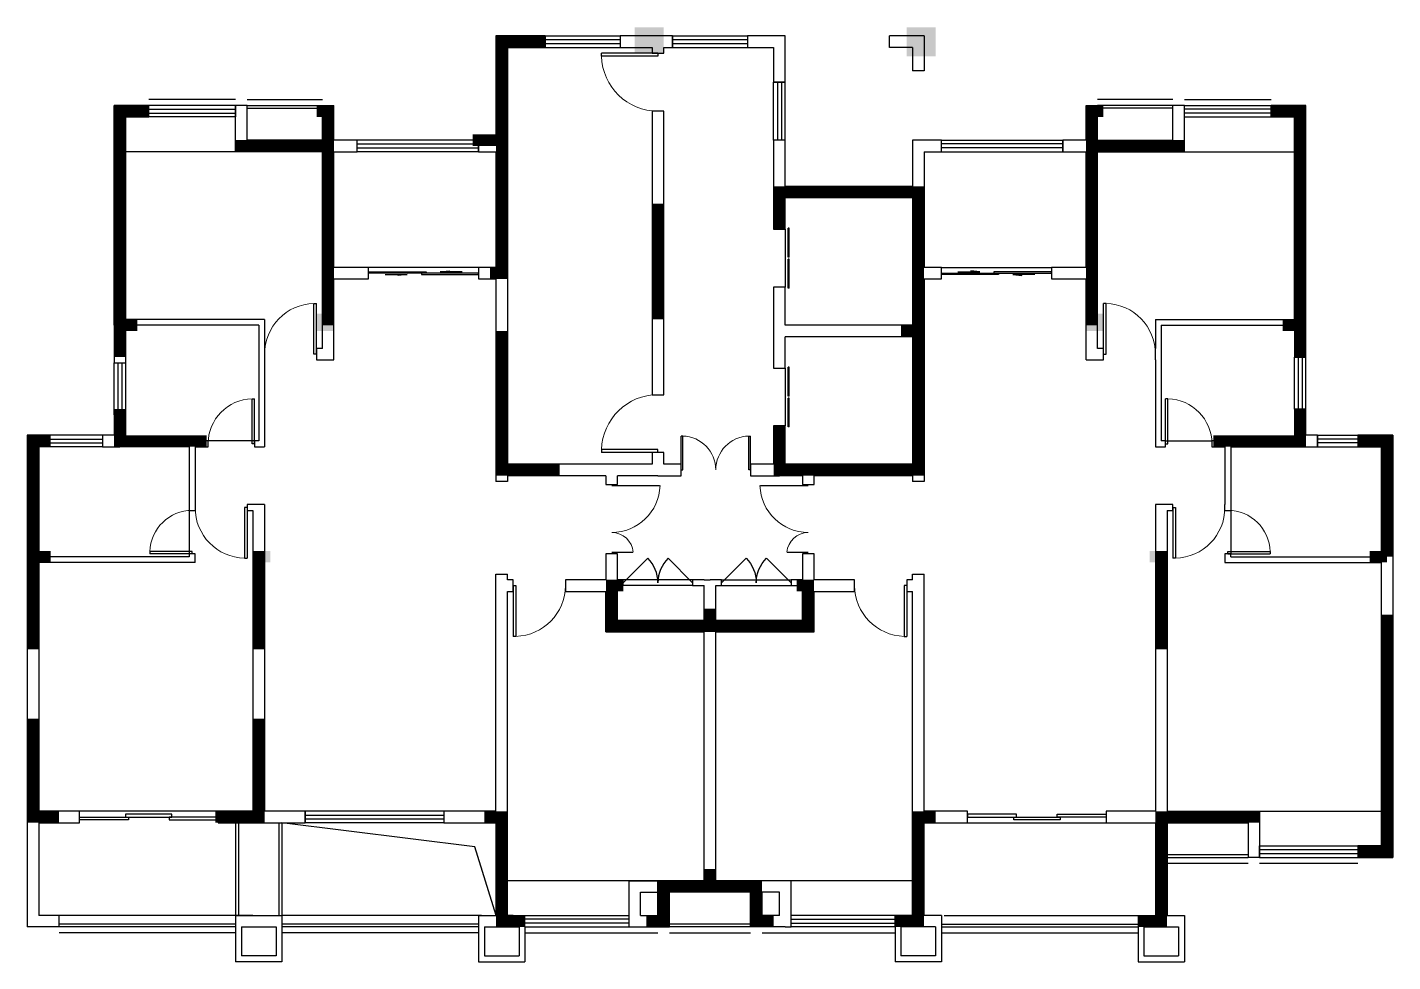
# Model space of a CAD drawing. Header units: millimetres. Extents: x 333 to 71133, y 270 to 16420.
# Drawn here: x 47533 to 71133, y 270 to 16420 of the extents above; entities that cross this region are included whole.
import ezdxf

# ---------------------------------------------------------------- set-up
doc = ezdxf.new("R2010")
doc.units = ezdxf.units.MM
for name, color, linetype in [('WALL', 2, 'Continuous'), ('WINDOW', 4, 'Continuous'), ('柱和剪力墙', 2, 'Continuous'), ('栏杆', 42, 'Continuous'), ('看线', 163, 'Continuous')]:
    doc.layers.add(name, color=color, linetype=linetype)

# ---------------------------------------------------------------- blocks, each defined once
blk = doc.blocks.new('$DorLib2D$00000001')
for p, q in [((0.45, 0.975), (0.5, 0.975)), ((0.45, 0), (0.45, 0.975)), ((0.5, 0), (0.5, 0.975)), ((0.5, 0), (0.45, 0))]:
    blk.add_line(p, q)
at = {"lineweight": 13}
blk.add_arc((0.475, 0), 0.975, 91.4693, 180, dxfattribs=at)
blk = doc.blocks.new('$DorLib2D$00000131')
at = {"color": 0, "linetype": 'Continuous'}
for p, q in [((-0.5, 0.125), (-0.5, 0)), ((0.019, 0.125), (-0.5, 0.125)), ((0.019, 0), (0.019, 0.125)), ((0.15, 0.125), (0.232, 0.197)), ((0.35, 0.125), (0.15, 0.125)), ((0.232, 0.197), (0.232, 0.125)), ((-0.5, 0), (0.019, 0)), ((-0.024, 0), (0.5, 0)), ((-0.024, -0.125), (-0.024, 0)), ((0.5, 0), (0.5, -0.125)), ((-0.35, -0.125), (-0.15, -0.125)), ((-0.232, -0.197), (-0.232, -0.125)), ((-0.15, -0.125), (-0.232, -0.197)), ((0.5, -0.125), (-0.024, -0.125))]:
    blk.add_line(p, q, dxfattribs=at)
blk = doc.blocks.new('$TCHSYS$WIN2D')
for p, q in [((-0.5, 0.5), (0.5, 0.5)), ((-0.5, 0.5), (-0.5, -0.5)), ((0.5, 0.5), (0.5, -0.5)), ((0.5, 0.1667), (-0.5, 0.1667)), ((0.5, -0.1667), (-0.5, -0.1667)), ((-0.5, -0.5), (0.5, -0.5))]:
    blk.add_line(p, q)
blk = doc.blocks.new('$DorLib2D$00000026')
for points in [[(-0.5, 0), (-0.1467, 0), (-0.1467, 0.0208), (-0.5, 0.0208)], [(0.1667, -0.0208), (-0.1667, -0.0208), (-0.1667, 0), (0.1667, 0)], [(0.5, 0), (0.1467, 0), (0.1467, 0.0208), (0.5, 0.0208)]]:
    blk.add_lwpolyline(points, close=True)
blk = doc.blocks.new('$DorLib2D$00000025')
at = {"const_width": 0.02}
for points in [[(0.481, -0.001), (0.481, 0.691)], [(-0.481, 0.001), (-0.481, 0.308)]]:
    blk.add_lwpolyline(points, dxfattribs=at)
at = {"lineweight": 13}
for centre, radius, start, end in [((0.505, -0.002), 0.699, 91.9397, 179.7238), ((-0.501, 0.003), 0.307, 359.7899, 85.7508)]:
    blk.add_arc(centre, radius, start, end, dxfattribs=at)
blk = doc.blocks.new('$DorLib2D$00000116')
at = {"color": 0}
for p, q in [((-0.5, 0), (-0.146, 0.354)), ((0.5, 0), (0.146, 0.354))]:
    blk.add_line(p, q, dxfattribs=at)
for centre, start, end in [((-0.5, 0), 0, 45), ((0.5, 0), 135, 180)]:
    blk.add_arc(centre, 0.5, start, end, dxfattribs=at)
blk = doc.blocks.new('$DorLib2D$00000028')
for p, q in [((-0.517, 0.169), (-0.017, 0.169)), ((-0.517, 0.169), (-0.517, 0.15)), ((-0.517, 0.15), (-0.017, 0.15)), ((-0.017, 0.169), (-0.017, 0.15)), ((0.017, 0.169), (0.017, 0.15)), ((0.017, 0.169), (0.517, 0.169)), ((0.017, 0.15), (0.517, 0.15)), ((0.517, 0.169), (0.517, 0.15))]:
    blk.add_line(p, q)
blk = doc.blocks.new('$DorLib2D$00000002')
for p, q in [((-0.5, 0), (-0.5, 0.4875)), ((-0.475, 0.4875), (-0.5, 0.4875)), ((-0.475, 0), (-0.475, 0.4875)), ((0.475, 0), (0.475, 0.4875)), ((0.475, 0.4875), (0.5, 0.4875)), ((0.5, 0), (0.5, 0.4875)), ((-0.5, 0), (-0.475, 0)), ((0.5, 0), (0.475, 0))]:
    blk.add_line(p, q)
at = {"lineweight": 13}
for centre, start, end in [((-0.4875, 0), 0, 88.53072), ((0.4875, 0), 91.46928, 180)]:
    blk.add_arc(centre, 0.4875, start, end, dxfattribs=at)

msp = doc.modelspace()

# ---------------------------------------------------------------- linework, layer by layer
at = {"layer": 'WALL'}
for p, q in [((55633, 16270), (55633, 14770)), ((56483, 16270), (55633, 16270)), ((55833, 16070), (55833, 14770)), ((55833, 16070), (56483, 16070)), ((56483, 16070), (56483, 16270)), ((58433, 16270), (57783, 16270)), ((57783, 16270), (57783, 16070)), ((57783, 16070), (58333, 16070)), ((58333, 16070), (58333, 15970)), ((58683, 16270), (58433, 16270)), ((58533, 15970), (58533, 16070)), ((58533, 16070), (58683, 16070)), ((58683, 16070), (58683, 16270)), ((60633, 16270), (59983, 16270)), ((59983, 16270), (59983, 16070)), ((59983, 16070), (60433, 16070)), ((60433, 16070), (60433, 15470)), ((60633, 15470), (60633, 16270)), ((63033, 16270), (62433, 16270)), ((62433, 16070), (62433, 16270)), ((62833, 16070), (62433, 16070)), ((62833, 16070), (62833, 15670)), ((63033, 16270), (63033, 15670)), ((58333, 15970), (58533, 15970)), ((63033, 15670), (62833, 15670)), ((60433, 15470), (60633, 15470)), ((49633, 15070), (49033, 15070)), ((49033, 11270), (49033, 15070)), ((49233, 14870), (49633, 14870)), ((49233, 11370), (49233, 14870)), ((49633, 14870), (49633, 15070)), ((51333, 15070), (51133, 15070)), ((51133, 15070), (51133, 14870)), ((51133, 14270), (51133, 14870)), ((51333, 14470), (51333, 15070)), ((52633, 14470), (52633, 15070)), ((52633, 15070), (52833, 15070)), ((52833, 14470), (52833, 15070)), ((58333, 14970), (58333, 10070)), ((58533, 14970), (58333, 14970)), ((58533, 10070), (58533, 14970)), ((65833, 14470), (65833, 15070)), ((65833, 15070), (66033, 15070)), ((66033, 14470), (66033, 15070)), ((67333, 14470), (67333, 15070)), ((67533, 15070), (67333, 15070)), ((67533, 14870), (67533, 15070)), ((67533, 14270), (67533, 14870)), ((69633, 15070), (69033, 15070)), ((69033, 15070), (69033, 14870)), ((69033, 14870), (69433, 14870)), ((69433, 11370), (69433, 14870)), ((69633, 11270), (69633, 15070)), ((55633, 14770), (55633, 14470)), ((55833, 14770), (55833, 14370)), ((52633, 14470), (51333, 14470)), ((53233, 14470), (52833, 14470)), ((53233, 14270), (53233, 14470)), ((55633, 14470), (55333, 14470)), ((55333, 14470), (55333, 14270)), ((60633, 14470), (60433, 14470)), ((60433, 14470), (60433, 13570)), ((60633, 13670), (60633, 14470)), ((63333, 14470), (62833, 14470)), ((62833, 14470), (62833, 13670)), ((63333, 14270), (63333, 14470)), ((65833, 14470), (65433, 14470)), ((65433, 14470), (65433, 14270)), ((66033, 14470), (67333, 14470)), ((52633, 14270), (51133, 14270)), ((52633, 12170), (52633, 14270)), ((52833, 14270), (53233, 14270)), ((52833, 12270), (52833, 14270)), ((55333, 14270), (55633, 14270)), ((55633, 14270), (55633, 13570)), ((55833, 14370), (55833, 13570)), ((63033, 14270), (63333, 14270)), ((63033, 14270), (63033, 13570)), ((65433, 14270), (65833, 14270)), ((65833, 12270), (65833, 14270)), ((66033, 14270), (67533, 14270)), ((66033, 12170), (66033, 14270)), ((55633, 13570), (55633, 12270)), ((55833, 13570), (55833, 12170)), ((60433, 13570), (60433, 12929)), ((62833, 13670), (60633, 13670)), ((60633, 12929), (60633, 13470)), ((62833, 13470), (60633, 13470)), ((62833, 13470), (62833, 12170)), ((63033, 13570), (63033, 12270)), ((60433, 12929), (60633, 12929)), ((52633, 10870), (52633, 12170)), ((53433, 12270), (52833, 12270)), ((52833, 12070), (53433, 12070)), ((52833, 10670), (52833, 12070)), ((53433, 12070), (53433, 12270)), ((55633, 12270), (55333, 12270)), ((55333, 12270), (55333, 12070)), ((55333, 12070), (55633, 12070)), ((55633, 12070), (55633, 8770)), ((55833, 12170), (55833, 8870)), ((62833, 12170), (62833, 11270)), ((63333, 12270), (63033, 12270)), ((63033, 12070), (63333, 12070)), ((63033, 12070), (63033, 11170)), ((63333, 12070), (63333, 12270)), ((65833, 12270), (65233, 12270)), ((65233, 12270), (65233, 12070)), ((65233, 12070), (65833, 12070)), ((65833, 10670), (65833, 12070)), ((66033, 10870), (66033, 12170)), ((60633, 11929), (60433, 11929)), ((60433, 11929), (60433, 11170)), ((60633, 11270), (60633, 11929)), ((51633, 11370), (49233, 11370)), ((51633, 11370), (51633, 10870)), ((67033, 11370), (69433, 11370)), ((67033, 11370), (67033, 10870)), ((49033, 11270), (49033, 10620)), ((51533, 11270), (49233, 11270)), ((49233, 10620), (49233, 11270)), ((51533, 11270), (51533, 10770)), ((60433, 11170), (60433, 10529)), ((62833, 11270), (60633, 11270)), ((63033, 11170), (63033, 8770)), ((67133, 11270), (69433, 11270)), ((67133, 11270), (67133, 10770)), ((69433, 11270), (69433, 10720)), ((69633, 10720), (69633, 11270)), ((51633, 10870), (51633, 10670)), ((52633, 10870), (52533, 10870)), ((52533, 10870), (52533, 10670)), ((60633, 10529), (60633, 11070)), ((62833, 11070), (60633, 11070)), ((62833, 11070), (62833, 8870)), ((66133, 10870), (66033, 10870)), ((66133, 10670), (66133, 10870)), ((67033, 10670), (67033, 10870)), ((51533, 10770), (51533, 9270)), ((51633, 10670), (51633, 9170)), ((52533, 10670), (52833, 10670)), ((65833, 10670), (66133, 10670)), ((67033, 10670), (67033, 9170)), ((67133, 10770), (67133, 9270)), ((69433, 10720), (69633, 10720)), ((49033, 10620), (49233, 10620)), ((60433, 10529), (60633, 10529)), ((58333, 10070), (58533, 10070)), ((49233, 9720), (49033, 9720)), ((49033, 9720), (49033, 9370)), ((49233, 9270), (49233, 9720)), ((69633, 9820), (69433, 9820)), ((69433, 9820), (69433, 9270)), ((69633, 9370), (69633, 9820)), ((60633, 9529), (60433, 9529)), ((60433, 9529), (60433, 8870)), ((60633, 8870), (60633, 9529)), ((47533, 9370), (47533, 7270)), ((47733, 9370), (47533, 9370)), ((47733, 9170), (47733, 9370)), ((49033, 9370), (48833, 9370)), ((48833, 9370), (48833, 9170)), ((50333, 9270), (49233, 9270)), ((50658, 9270), (50333, 9270)), ((50658, 9170), (50658, 9270)), ((51533, 9270), (51458, 9270)), ((51458, 9270), (51458, 9170)), ((67208, 9270), (67133, 9270)), ((67208, 9170), (67208, 9270)), ((68333, 9270), (68008, 9270)), ((68008, 9270), (68008, 9170)), ((68333, 9270), (69433, 9270)), ((69833, 9370), (69633, 9370)), ((69833, 9170), (69833, 9370)), ((71133, 9370), (70533, 9370)), ((70533, 9370), (70533, 9170)), ((71133, 9370), (71133, 7270)), ((47733, 9170), (47733, 7270)), ((48833, 9170), (49133, 9170)), ((50333, 9170), (49133, 9170)), ((50333, 9170), (50333, 8070)), ((50433, 9170), (50658, 9170)), ((50433, 9170), (50433, 8170)), ((51458, 9170), (51633, 9170)), ((58533, 9070), (58333, 9070)), ((58333, 9070), (58333, 8870)), ((58533, 8870), (58533, 9070)), ((67033, 9170), (67208, 9170)), ((68008, 9170), (68233, 9170)), ((68233, 9170), (68233, 8170)), ((68333, 9170), (68333, 8070)), ((68333, 9170), (69533, 9170)), ((69533, 9170), (69833, 9170)), ((70533, 9170), (70933, 9170)), ((70933, 9170), (70933, 7270)), ((55633, 8770), (55633, 8570)), ((57633, 8870), (55833, 8870)), ((58333, 8870), (57633, 8870)), ((58833, 8870), (58533, 8870)), ((58833, 8670), (58833, 8870)), ((60433, 8870), (60033, 8870)), ((60033, 8870), (60033, 8670)), ((61033, 8870), (60633, 8870)), ((62833, 8870), (61033, 8870)), ((63033, 8770), (63033, 8570)), ((55833, 8570), (55633, 8570)), ((55833, 8670), (55833, 8570)), ((57533, 8670), (55833, 8670)), ((57533, 8670), (57533, 8520)), ((57533, 8520), (57733, 8520)), ((57733, 8520), (57733, 8670)), ((58433, 8670), (57733, 8670)), ((58433, 8670), (58833, 8670)), ((60033, 8670), (60533, 8670)), ((60933, 8670), (60533, 8670)), ((60933, 8670), (60933, 8520)), ((60933, 8520), (61133, 8520)), ((61133, 8520), (61133, 8670)), ((62833, 8670), (61133, 8670)), ((62833, 8670), (62833, 8570)), ((63033, 8570), (62833, 8570)), ((50333, 8070), (50433, 8070)), ((50433, 8170), (50433, 8070)), ((51433, 8170), (51333, 8170)), ((51333, 8170), (51333, 8070)), ((51333, 8070), (51433, 8070)), ((51433, 8170), (51433, 8170)), ((51633, 8170), (51433, 8170)), ((51433, 8070), (51433, 2870)), ((51633, 8170), (51633, 8070)), ((51633, 8070), (51633, 2870)), ((67033, 8170), (67033, 8070)), ((67233, 8170), (67033, 8170)), ((67033, 8070), (67033, 2870)), ((67333, 8170), (67233, 8170)), ((67233, 8170), (67233, 8170)), ((67233, 8070), (67333, 8070)), ((67233, 8070), (67233, 2870)), ((67333, 8070), (67333, 8170)), ((68233, 8070), (68233, 8170)), ((68233, 8070), (68333, 8070)), ((50433, 7320), (50333, 7320)), ((50333, 7320), (50333, 7270)), ((50433, 7170), (50433, 7320)), ((57733, 7320), (57533, 7320)), ((57533, 7320), (57533, 6870)), ((57733, 6870), (57733, 7320)), ((61133, 7320), (60933, 7320)), ((60933, 7320), (60933, 6870)), ((61133, 6870), (61133, 7320)), ((68333, 7320), (68233, 7320)), ((68233, 7320), (68233, 7170)), ((68333, 7270), (68333, 7320)), ((47533, 7270), (47533, 2770)), ((50333, 7270), (47733, 7270)), ((47733, 7170), (47733, 2870)), ((50433, 7170), (47733, 7170)), ((68233, 7170), (70933, 7170)), ((68333, 7270), (70933, 7270)), ((70933, 7170), (70933, 2270)), ((71133, 7270), (71133, 2070)), ((55633, 6770), (55633, 6970)), ((55633, 6970), (55833, 6970)), ((55833, 6870), (55833, 6970)), ((55933, 6870), (55833, 6870)), ((55933, 6670), (55933, 6870)), ((57533, 6870), (56833, 6870)), ((56833, 6870), (56833, 6670)), ((57833, 6870), (57733, 6870)), ((57833, 6770), (57833, 6870)), ((59233, 6870), (59033, 6870)), ((59033, 6870), (59033, 6770)), ((59233, 6870), (59333, 6870)), ((59533, 6870), (59333, 6870)), ((59533, 6770), (59533, 6870)), ((60933, 6870), (60733, 6870)), ((60733, 6870), (60733, 6770)), ((61833, 6870), (61133, 6870)), ((61833, 6670), (61833, 6870)), ((62833, 6870), (62733, 6870)), ((62733, 6870), (62733, 6670)), ((62833, 6870), (62833, 6970)), ((62833, 6970), (63033, 6970)), ((63033, 6770), (63033, 6970)), ((55633, 2870), (55633, 6770)), ((55833, 2770), (55833, 6670)), ((55833, 6670), (55933, 6670)), ((56833, 6670), (57533, 6670)), ((57533, 5970), (57533, 6670)), ((57733, 6770), (57833, 6770)), ((57733, 6170), (57733, 6770)), ((59033, 6770), (59233, 6770)), ((59233, 6770), (59233, 6770)), ((59233, 6170), (59233, 6770)), ((59433, 6170), (59433, 6770)), ((59433, 6770), (59533, 6770)), ((60733, 6770), (60933, 6770)), ((60933, 6170), (60933, 6770)), ((61133, 5970), (61133, 6670)), ((61133, 6670), (61833, 6670)), ((62733, 6670), (62833, 6670)), ((62833, 2770), (62833, 6670)), ((63033, 2870), (63033, 6770)), ((57733, 6170), (59233, 6170)), ((59433, 6170), (60933, 6170)), ((57533, 5970), (59233, 5970)), ((59233, 1670), (59233, 5970)), ((59433, 1670), (59433, 5970)), ((59433, 5970), (61133, 5970)), ((48433, 2870), (47733, 2870)), ((48433, 2670), (48433, 2870)), ((51433, 2870), (50833, 2870)), ((50833, 2870), (50833, 2670)), ((52334, 2870), (51633, 2870)), ((52334, 2670), (52334, 2870)), ((55633, 2870), (54734, 2870)), ((54734, 2870), (54734, 2670)), ((63783, 2870), (63033, 2870)), ((63783, 2670), (63783, 2870)), ((67033, 2870), (66183, 2870)), ((66183, 2870), (66183, 2670)), ((67233, 2870), (68833, 2870)), ((68833, 2870), (68833, 2670)), ((68833, 2870), (68833, 2070)), ((47533, 2770), (47533, 870)), ((47733, 2670), (48433, 2670)), ((47733, 2670), (47733, 1070)), ((50833, 2670), (51533, 2670)), ((51534, 2670), (52334, 2670)), ((54734, 2670), (55634, 2670)), ((55634, 1070), (55634, 2670)), ((55834, 1070), (55834, 2770)), ((62833, 1070), (62833, 2770)), ((63033, 2670), (63783, 2670)), ((63033, 1070), (63033, 2670)), ((66183, 2670), (67033, 2670)), ((67033, 2670), (67033, 1070)), ((67233, 2670), (67233, 1070)), ((67233, 2670), (68633, 2670)), ((68633, 2670), (68633, 2070)), ((68833, 2070), (68833, 2270)), ((70933, 2270), (70533, 2270)), ((70533, 2270), (70533, 2070)), ((68833, 2070), (68633, 2070)), ((70533, 2070), (71133, 2070)), ((57933, 1070), (57933, 1670)), ((57933, 1670), (58533, 1670)), ((58433, 1070), (58433, 1670)), ((59233, 1670), (58433, 1670)), ((60133, 1670), (59433, 1670)), ((60733, 1670), (60133, 1670)), ((60733, 1070), (60733, 1670)), ((58133, 1070), (58133, 1470)), ((58133, 1470), (58433, 1470)), ((58633, 870), (58633, 1470)), ((59333, 1470), (58633, 1470)), ((60033, 1470), (59333, 1470)), ((60033, 870), (60033, 1470)), ((60233, 1070), (60233, 1470)), ((60533, 1470), (60233, 1470)), ((60533, 1070), (60533, 1470)), ((48083, 1070), (47733, 1070)), ((48083, 870), (48083, 1070)), ((51133, 1070), (51133, 270)), ((51133, 1070), (51933, 1070)), ((51933, 1070), (51933, 270)), ((55334, 1070), (55334, 270)), ((55334, 1070), (55634, 1070)), ((55834, 1070), (55833, 1070)), ((55833, 1070), (55833, 1070)), ((55933, 1070), (55833, 1070)), ((55933, 1070), (55933, 1070)), ((55933, 1070), (56034, 1070)), ((56034, 1070), (57933, 1070)), ((58133, 1070), (58433, 1070)), ((60533, 1070), (60233, 1070)), ((60733, 870), (60733, 1070)), ((62633, 1070), (62533, 1070)), ((62533, 1070), (62533, 870)), ((62833, 1070), (62633, 1070)), ((63333, 1070), (63033, 1070)), ((63333, 1070), (63333, 270)), ((66733, 1070), (66733, 270)), ((66733, 1070), (67033, 1070)), ((67233, 1070), (67533, 1070)), ((67533, 1070), (67533, 270)), ((48083, 870), (47533, 870)), ((51233, 870), (51233, 370)), ((51233, 870), (51833, 870)), ((51833, 870), (51833, 370)), ((55434, 870), (55434, 370)), ((55434, 870), (55734, 870)), ((55734, 870), (55833, 870)), ((55833, 870), (56034, 870)), ((56034, 870), (56034, 370)), ((56134, 870), (56134, 270)), ((56134, 870), (58033, 870)), ((58033, 870), (58633, 870)), ((60633, 870), (60033, 870)), ((60633, 870), (60733, 870)), ((62533, 870), (62533, 270)), ((62633, 870), (62633, 370)), ((62933, 870), (62633, 870)), ((63233, 870), (62933, 870)), ((63233, 870), (63233, 370)), ((66833, 870), (66833, 370)), ((66833, 870), (67133, 870)), ((67133, 870), (67433, 870)), ((67433, 870), (67433, 370)), ((51933, 270), (51133, 270)), ((51833, 370), (51233, 370)), ((55334, 270), (56134, 270)), ((55434, 370), (56034, 370)), ((63333, 270), (62533, 270)), ((63233, 370), (62633, 370)), ((66733, 270), (67533, 270)), ((66833, 370), (67433, 370))]:
    msp.add_line(p, q, dxfattribs=at)
at = {"layer": 'WINDOW'}
for p, q in [((51133, 14270), (49233, 14270)), ((67533, 14270), (69433, 14270)), ((60633, 12929), (60633, 11929)), ((55333, 12270), (53433, 12270)), ((63333, 12270), (65233, 12270)), ((60633, 10529), (60633, 9529)), ((51458, 9270), (50658, 9270)), ((67208, 9270), (68008, 9270)), ((50333, 8070), (50333, 7320)), ((68333, 8070), (68333, 7320)), ((59033, 6870, 100), (57833, 6870, 100)), ((59533, 6870, 100), (60733, 6870, 100)), ((59033, 6770, 100), (57833, 6770, 100)), ((59533, 6770, 100), (60733, 6770, 100)), ((50833, 2870), (48433, 2870)), ((67233, 2870), (70933, 2870)), ((68833, 2870), (70933, 2870)), ((63783, 2670), (66183, 2670)), ((58533, 1670), (55833, 1670)), ((62833, 1670), (60133, 1670))]:
    msp.add_line(p, q, dxfattribs=at)
at = {"layer": '柱和剪力墙', "const_width": 200}
for points in [[(56483, 16170), (55733, 16170), (55733, 12070)], [(49633, 14970), (49133, 14970), (49133, 10720)], [(52733, 11270), (52733, 14970), (52533, 14970)], [(65933, 11270), (65933, 14970), (66133, 14970)], [(69033, 14970), (69533, 14970), (69533, 10720)], [(51134, 14370), (52734, 14370)], [(55733, 14470), (55233, 14470)], [(67533, 14370), (65933, 14370)], [(58433, 13370), (58433, 11370)], [(60533, 9529), (60533, 8770), (62933, 8770), (62933, 13570), (60533, 13570), (60533, 12929)], [(55733, 12170), (55533, 12170)], [(49133, 11270), (49433, 11270)], [(69533, 11270), (69233, 11270)], [(56733, 8770), (55733, 8770), (55733, 11170)], [(62933, 11170), (62633, 11170)], [(49133, 9820), (49133, 9270), (50633, 9270)], [(69533, 9820), (69533, 9270), (68033, 9270)], [(47634, 5670), (47634, 9270), (47934, 9270)], [(71033, 7270), (71033, 9270), (70533, 9270)], [(47634, 7270), (47934, 7270)], [(51533, 7370), (51533, 5670)], [(67133, 7370), (67133, 5670)], [(71033, 7270), (70733, 7270)], [(60833, 6770), (61033, 6770), (61033, 6070), (57633, 6070), (57633, 6770), (57833, 6770)], [(59333, 6070), (59333, 6370)], [(70533, 2170), (71033, 2170), (71033, 6270)], [(48083, 2770), (47634, 2770), (47634, 4470)], [(50783, 2770), (51533, 2770), (51533, 4470)], [(56133, 970), (55733, 970), (55733, 2770), (55433, 2770)], [(62533, 970), (62933, 970), (62933, 2770), (63233, 2770)], [(66733, 970), (67133, 970), (67133, 2770), (68833, 2770)], [(59333, 1570), (59333, 1870)], [(60433, 970), (60133, 970), (60133, 1570), (58533, 1570), (58533, 970), (58233, 970)]]:
    msp.add_lwpolyline(points, dxfattribs=at)
at = {"layer": '柱和剪力墙'}
for points in [[(58534, 16420), (58033, 16420), (58533, 15970), (58033, 15970)], [(63233, 16420), (62733, 16420), (63233, 15920), (62733, 15920)], [(52533, 11470), (52833, 11470), (52533, 11170), (52833, 11170)], [(66133, 11470), (65833, 11470), (66133, 11170), (65833, 11170)], [(51433, 7370), (51733, 7370), (51433, 7170), (51733, 7170)], [(67233, 7370), (66933, 7370), (67233, 7170), (66933, 7170)]]:
    msp.add_solid(points, dxfattribs=at)
at = {"layer": '栏杆'}
for p, q in [((51333, 15170), (52633, 15170)), ((67333, 15170), (66033, 15170)), ((67233, 1970), (68633, 1970)), ((51433, 1070), (48083, 1070)), ((63383, 1070), (66783, 1070)), ((51133, 770), (48083, 770)), ((56133, 770), (58433, 770)), ((58633, 770), (60033, 770)), ((60233, 770), (62533, 770)), ((63333, 770), (66733, 770))]:
    msp.add_line(p, q, dxfattribs=at)
for points in [[(51133, 15170), (49633, 15170)], [(67533, 15170), (69033, 15170)], [(68833, 1970), (70533, 1970)], [(55384, 1070), (51934, 1070)], [(55334, 770), (51934, 770)], [(55334, 770), (51934, 770)]]:
    msp.add_lwpolyline(points, dxfattribs=at)
at = {"layer": '看线'}
for p, q in [((51333, 15070), (52633, 15070)), ((51333, 15020), (52633, 15020)), ((67333, 15070), (66033, 15070)), ((67333, 15020), (66033, 15020)), ((51133, 2670), (51133, 1070)), ((51183, 2670), (51183, 1070)), ((51883, 2670), (51883, 1070)), ((51933, 2670), (51933, 1070)), ((67233, 2120), (68633, 2120)), ((67233, 2070), (68633, 2070)), ((51133, 920), (48083, 920)), ((51133, 870), (48083, 870)), ((51133, 870), (48083, 870)), ((51133, 770), (48083, 770)), ((60033, 920), (58633, 920)), ((60033, 870), (58633, 870)), ((63333, 920), (66733, 920)), ((63333, 870), (66733, 870))]:
    msp.add_line(p, q, dxfattribs=at)
for points in [[(55634, 1070), (55266, 2255), (51934, 2670)], [(55384, 1070), (51934, 1070)], [(55334, 920), (51934, 920)], [(55334, 920), (51934, 920)], [(55334, 870), (51934, 870)]]:
    msp.add_lwpolyline(points, dxfattribs=at)

# ---------------------------------------------------------------- block references
at = {"layer": 'WINDOW'}
for name, p, xscale, yscale, zscale, rotation in [('$TCHSYS$WIN2D', (57133, 16170), -1300, -200, -1300, 180), ('$TCHSYS$WIN2D', (59333, 16170), -1300, -200, -1300, 180), ('$DorLib2D$00000001', (58433, 15470), -1000, -1000, -1000, 269.9999999999964), ('$TCHSYS$WIN2D', (60533, 14970), -1000, 200, -1000, 269.9999999999692), ('$TCHSYS$WIN2D', (50383, 14970), 1500, 200, 1500, 179.9999999999936), ('$TCHSYS$WIN2D', (54283, 14370), 2100, 200, 2100, 179.9999999999711), ('$DorLib2D$00000028', (60533, 12429), -1000, 1000, -1000, 269.9999999999778), ('$DorLib2D$00000131', (54383, 12170), 1899.999999991385, 200, 1899.999999991385, 180), ('$DorLib2D$00000001', (52083, 10770), -900, -900, -900, 180), ('$TCHSYS$WIN2D', (69533, 10270), 900, -200, 900, 90), ('$TCHSYS$WIN2D', (49133, 10170), 900, 200, 900, 90), ('$DorLib2D$00000028', (60533, 10029), -1000, 1000, -1000, 269.9999999999778), ('$DorLib2D$00000001', (51058, 9220), -800, -800, -800, 180), ('$DorLib2D$00000001', (58433, 9570), 1000, -1000, 1000, 269.9999999999964), ('$DorLib2D$00000001', (67608, 9220), -800, 800, -800, 359.9999999999833), ('$TCHSYS$WIN2D', (48283, 9270), 1099.999999997439, -200, 1099.999999997439, 180.0000000000088), ('$DorLib2D$00000002', (59433, 8770), 1200, -1200, 1200, 180.0000000000253), ('$DorLib2D$00000025', (57633, 7920), -1200, 1200, -1200, 269.9999999998733), ('$DorLib2D$00000025', (61033, 7920), -1200, -1200, -1200, 270), ('$DorLib2D$00000001', (50383, 7695), 750, -750, 750, 270), ('$DorLib2D$00000001', (50883, 8120), -900, 900, -900, 180), ('$DorLib2D$00000001', (68283, 7695), 750, 750, 750, 270), ('$DorLib2D$00000116', (58433, 6820), -1200, -1200, -1200, 180), ('$DorLib2D$00000001', (56383, 6770), 900, 900, 900, 180.0000000000069), ('$DorLib2D$00000026', (49633, 2770), -2400, 2400, -2400, 180), ('$TCHSYS$WIN2D', (69683, 2170), 1699.766142372945, 200, 1699.766142372945, 0.0037154251434688), ('$TCHSYS$WIN2D', (61633, 970), 1800, 200, 1800, 180.0000000017141)]:
    msp.add_blockref(name, p, dxfattribs=dict(at, xscale=xscale, yscale=yscale, zscale=zscale, rotation=rotation))
for name, p, xscale, yscale, zscale in [('$TCHSYS$WIN2D', (68283, 14970), 1500, -200, 1500), ('$TCHSYS$WIN2D', (64383, 14370), 2099.883212658809, -200, 2099.883212658809), ('$DorLib2D$00000131', (64283, 12170), 1900.000000008265, -200, 1900.000000008265), ('$DorLib2D$00000001', (66583, 10770), -900, 900, -900), ('$TCHSYS$WIN2D', (70183, 9270), 700.149808076072, 200, 700.149808076072), ('$DorLib2D$00000001', (67783, 8120), -900, -900, -900), ('$DorLib2D$00000116', (60133, 6820), -1200, 1200, -1200), ('$DorLib2D$00000001', (62283, 6770), 900, -900, 900), ('$DorLib2D$00000026', (64983, 2770), 2400, 2400, 2400), ('$TCHSYS$WIN2D', (57033, 970), 1800, -200, 1800)]:
    msp.add_blockref(name, p, dxfattribs=dict(at, xscale=xscale, yscale=yscale, zscale=zscale))
at = {"layer": 'WINDOW', "color": 1, "xscale": 2400, "yscale": -200, "zscale": 2400, "rotation": 179.9999999999968}
msp.add_blockref('$TCHSYS$WIN2D', (53534, 2770), dxfattribs=at)

doc.saveas('drawing.dxf')
